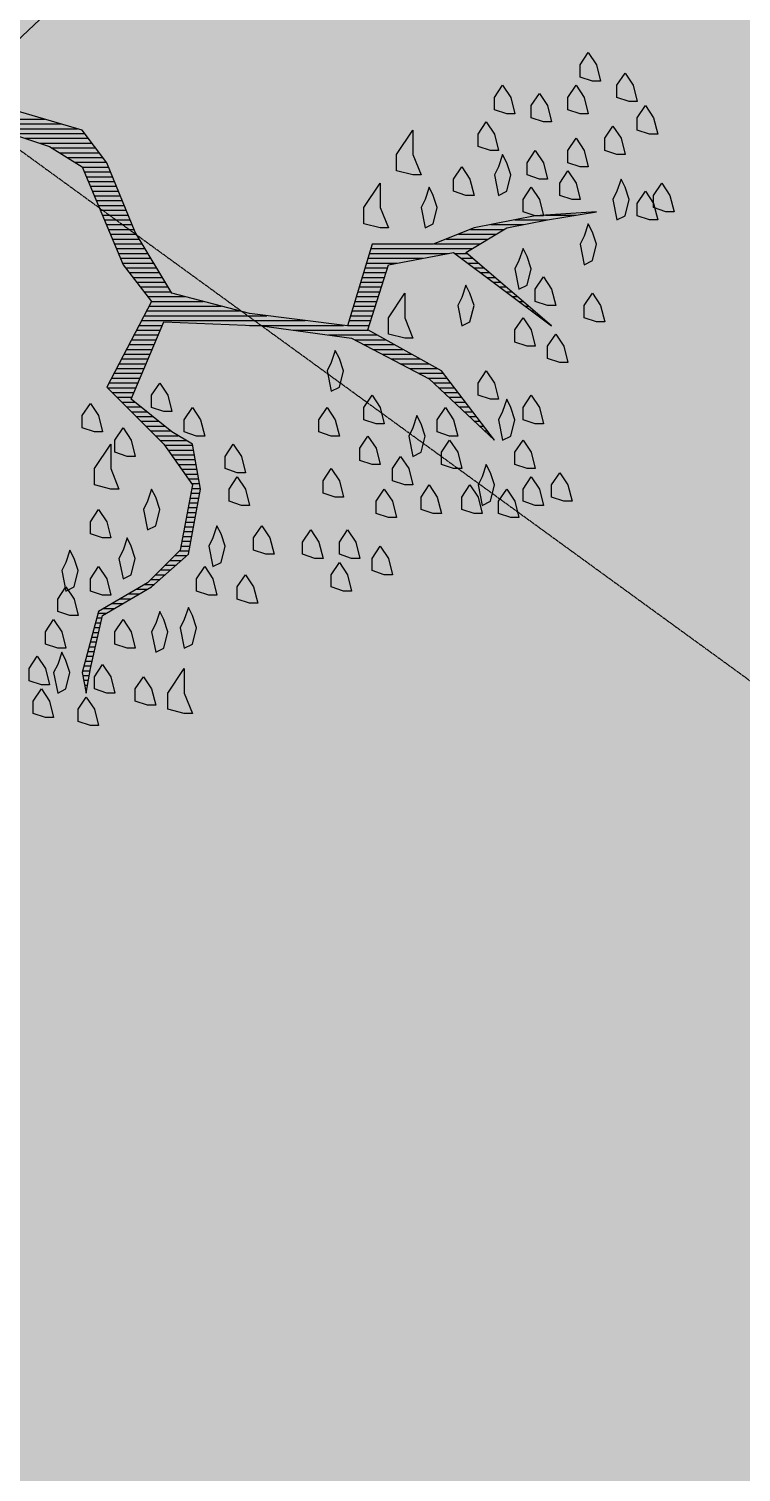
# Model space of a CAD drawing. Header units: millimetres. Extents: x -249630 to 95394, y -188036 to 109963.
# Drawn here: x -96021 to -95056, y 50625 to 52581 of the extents above; entities that cross this region are included whole.
import ezdxf

# ---------------------------------------------------------------- set-up
doc = ezdxf.new("R2010")
doc.units = ezdxf.units.MM
doc.linetypes.add('HIDDEN2', pattern=[4.7625, 3.175, -1.5875])
doc.layers.add('Arboles', color=86, linetype='Continuous')
doc.layers.add('Layer2', color=8, linetype='Continuous')

# ---------------------------------------------------------------- blocks, each defined once
blk = doc.blocks.new('A1')
at = {"color": 251}
for p, q in [((8.0159, 9.6081), (8.2646, 9.6081)), ((8.0143, 9.5981), (8.2986, 9.5981)), ((8.1465, 9.5881), (8.3326, 9.5881)), ((8.1937, 9.5781), (8.3477, 9.5781)), ((8.2237, 9.5681), (8.3552, 9.5681)), ((8.2537, 9.5581), (8.3627, 9.5581)), ((8.2793, 9.5481), (8.3702, 9.5481)), ((8.2953, 9.5381), (8.3777, 9.5381)), ((8.3113, 9.5281), (8.3852, 9.5281)), ((8.3273, 9.5181), (8.3927, 9.5181)), ((8.3426, 9.5081), (8.3971, 9.5081)), ((8.3468, 9.4981), (8.4013, 9.4981)), ((8.3509, 9.4881), (8.4054, 9.4881)), ((8.3551, 9.4781), (8.4095, 9.4781)), ((8.3593, 9.4681), (8.4136, 9.4681)), ((8.3634, 9.4581), (8.4177, 9.4581)), ((8.3676, 9.4481), (8.4218, 9.4481)), ((8.3718, 9.4381), (8.426, 9.4381)), ((8.3759, 9.4281), (8.4301, 9.4281)), ((8.3801, 9.4181), (8.4342, 9.4181)), ((8.3843, 9.4081), (8.4383, 9.4081)), ((8.3884, 9.3981), (8.4424, 9.3981)), ((9.2435, 9.3981), (9.3116, 9.3981)), ((9.308, 9.4081), (9.3715, 9.4081)), ((8.3926, 9.3881), (8.4465, 9.3881)), ((8.3968, 9.3781), (8.4507, 9.3781)), ((8.4009, 9.3681), (8.4556, 9.3681)), ((8.4051, 9.3581), (8.4616, 9.3581)), ((9.1011, 9.3581), (9.1884, 9.3581)), ((9.1261, 9.3681), (9.205, 9.3681)), ((9.1511, 9.3781), (9.2217, 9.3781)), ((9.1935, 9.3881), (9.2616, 9.3881)), ((8.4093, 9.3481), (8.4676, 9.3481)), ((8.4134, 9.3381), (8.4736, 9.3381)), ((8.4176, 9.3281), (8.4796, 9.3281)), ((8.9404, 9.3281), (9.1055, 9.3281)), ((8.9434, 9.3381), (9.155, 9.3381)), ((9.0761, 9.3481), (9.1717, 9.3481)), ((9.1189, 9.3281), (9.1441, 9.3281)), ((8.4218, 9.3181), (8.4856, 9.3181)), ((8.4259, 9.3081), (8.4916, 9.3081)), ((8.4325, 9.2981), (8.4976, 9.2981)), ((8.9314, 9.2981), (8.9781, 9.2981)), ((8.9344, 9.3081), (8.9988, 9.3081)), ((8.9374, 9.3181), (9.0521, 9.3181)), ((9.1322, 9.3181), (9.1558, 9.3181)), ((9.1456, 9.3081), (9.1674, 9.3081)), ((9.1589, 9.2981), (9.1791, 9.2981)), ((8.4402, 9.2881), (8.5036, 9.2881)), ((8.448, 9.2781), (8.5096, 9.2781)), ((8.4558, 9.2681), (8.5156, 9.2681)), ((8.9224, 9.2681), (8.9687, 9.2681)), ((8.9254, 9.2781), (8.9719, 9.2781)), ((8.9284, 9.2881), (8.975, 9.2881)), ((9.1722, 9.2881), (9.1908, 9.2881)), ((9.1856, 9.2781), (9.2024, 9.2781)), ((9.1989, 9.2681), (9.2141, 9.2681)), ((8.4636, 9.2581), (8.5216, 9.2581)), ((8.4713, 9.2481), (8.5276, 9.2481)), ((8.4791, 9.2381), (8.556, 9.2381)), ((8.9134, 9.2381), (8.9594, 9.2381)), ((8.9164, 9.2481), (8.9625, 9.2481)), ((8.9194, 9.2581), (8.9656, 9.2581)), ((9.2122, 9.2581), (9.2257, 9.2581)), ((9.2256, 9.2481), (9.2374, 9.2481)), ((9.2389, 9.2381), (9.2491, 9.2381)), ((8.4765, 9.2081), (8.67, 9.2081)), ((8.4817, 9.2181), (8.632, 9.2181)), ((8.4869, 9.2281), (8.594, 9.2281)), ((8.9044, 9.2081), (8.95, 9.2081)), ((8.9074, 9.2181), (8.9531, 9.2181)), ((8.9104, 9.2281), (8.9562, 9.2281)), ((9.2522, 9.2281), (9.2607, 9.2281)), ((9.2656, 9.2181), (9.2724, 9.2181)), ((9.2789, 9.2081), (9.2841, 9.2081)), ((9.3118, 9.2195), (9.2863, 9.228)), ((8.4608, 9.1781), (8.5093, 9.1781)), ((8.466, 9.1881), (8.8067, 9.1881)), ((8.4712, 9.1981), (8.7267, 9.1981)), ((8.6912, 9.1781), (8.8867, 9.1781)), ((8.8954, 9.1781), (8.9406, 9.1781)), ((8.8984, 9.1881), (8.9437, 9.1881)), ((8.9014, 9.1981), (8.9469, 9.1981)), ((9.2922, 9.1981), (9.2957, 9.1981)), ((9.3056, 9.1881), (9.3074, 9.1881)), ((9.3189, 9.1781), (9.3191, 9.1781)), ((8.445, 9.1481), (8.4967, 9.1481)), ((8.4503, 9.1581), (8.5009, 9.1581)), ((8.4555, 9.1681), (8.5051, 9.1681)), ((8.7821, 9.1681), (8.9384, 9.1681)), ((8.8555, 9.1581), (8.9564, 9.1581)), ((8.9101, 9.1481), (8.9744, 9.1481)), ((9.0142, 9.1515), (8.9802, 9.16)), ((9.0312, 9.1515), (9.0142, 9.1515)), ((8.4293, 9.1181), (8.484, 9.1181)), ((8.4346, 9.1281), (8.4883, 9.1281)), ((8.4398, 9.1381), (8.4925, 9.1381)), ((8.9291, 9.1381), (8.9924, 9.1381)), ((8.9481, 9.1281), (9.0104, 9.1281)), ((8.9671, 9.1181), (9.0284, 9.1181)), ((8.4136, 9.0881), (8.4714, 9.0881)), ((8.4189, 9.0981), (8.4756, 9.0981)), ((8.4241, 9.1081), (8.4798, 9.1081)), ((8.9861, 9.1081), (9.0464, 9.1081)), ((9.0051, 9.0981), (9.0644, 9.0981)), ((9.0241, 9.0881), (9.0824, 9.0881)), ((8.3979, 9.0581), (8.4588, 9.0581)), ((8.4031, 9.0681), (8.463, 9.0681)), ((8.4084, 9.0781), (8.4672, 9.0781)), ((9.0431, 9.0781), (9.0948, 9.0781)), ((9.0621, 9.0681), (9.1025, 9.0681)), ((9.0741, 9.0581), (9.1101, 9.0581)), ((8.3948, 9.0481), (8.4546, 9.0481)), ((8.4048, 9.0381), (8.4504, 9.0381)), ((8.4148, 9.0281), (8.4461, 9.0281)), ((9.0848, 9.0481), (9.1178, 9.0481)), ((9.0955, 9.0381), (9.1254, 9.0381)), ((9.1061, 9.0281), (9.1331, 9.0281)), ((8.4248, 9.0181), (8.4517, 9.0181)), ((8.4348, 9.0081), (8.4642, 9.0081)), ((8.4448, 8.9981), (8.4767, 8.9981)), ((9.0822, 8.9814), (9.0992, 9.0069)), ((9.0992, 9.0069), (9.1162, 8.9814)), ((9.1168, 9.0181), (9.1407, 9.0181)), ((9.1275, 9.0081), (9.1484, 9.0081)), ((9.1381, 8.9981), (9.156, 8.9981)), ((8.4548, 8.9881), (8.4892, 8.9881)), ((8.4648, 8.9781), (8.5017, 8.9781)), ((8.4748, 8.9681), (8.5142, 8.9681)), ((9.1488, 8.9881), (9.1637, 8.9881)), ((9.1595, 8.9781), (9.1713, 8.9781)), ((9.1701, 8.9681), (9.179, 8.9681)), ((8.4848, 8.9581), (8.5267, 8.9581)), ((8.4948, 8.9481), (8.5425, 8.9481)), ((8.5048, 8.9381), (8.5592, 8.9381)), ((9.1808, 8.9581), (9.1866, 8.9581)), ((9.1915, 8.9481), (9.1942, 8.9481)), ((8.5141, 8.9281), (8.5724, 8.9281)), ((8.5211, 8.9181), (8.5742, 8.9181)), ((8.5281, 8.9081), (8.576, 8.9081)), ((8.5351, 8.8981), (8.5778, 8.8981)), ((8.5421, 8.8881), (8.5797, 8.8881)), ((8.5491, 8.8781), (8.5815, 8.8781)), ((8.5561, 8.8681), (8.5833, 8.8681)), ((8.5631, 8.8581), (8.5851, 8.8581)), ((8.5701, 8.8481), (8.5869, 8.8481)), ((8.5669, 8.8181), (8.5855, 8.8181)), ((8.5687, 8.8281), (8.5873, 8.8281)), ((8.5706, 8.8381), (8.5888, 8.8381)), ((8.5612, 8.7881), (8.5798, 8.7881)), ((8.5631, 8.7981), (8.5817, 8.7981)), ((8.565, 8.8081), (8.5836, 8.8081)), ((8.5556, 8.7581), (8.5742, 8.7581)), ((8.5575, 8.7681), (8.5761, 8.7681)), ((8.5594, 8.7781), (8.578, 8.7781)), ((8.55, 8.7281), (8.5686, 8.7281)), ((8.5519, 8.7381), (8.5705, 8.7381)), ((8.5537, 8.7481), (8.5723, 8.7481)), ((8.5352, 8.6981), (8.5604, 8.6981)), ((8.5452, 8.7081), (8.5648, 8.7081)), ((8.5481, 8.7181), (8.5667, 8.7181)), ((8.5052, 8.6681), (8.5267, 8.6681)), ((8.5152, 8.6781), (8.5379, 8.6781)), ((8.5252, 8.6881), (8.5492, 8.6881)), ((8.473, 8.6381), (8.4929, 8.6381)), ((8.4852, 8.6481), (8.5042, 8.6481)), ((8.4952, 8.6581), (8.5154, 8.6581)), ((8.4215, 8.6081), (8.4446, 8.6081)), ((8.4387, 8.6181), (8.4618, 8.6181)), ((8.4558, 8.6281), (8.4789, 8.6281)), ((8.3754, 8.5781), (8.3932, 8.5781)), ((8.3872, 8.5881), (8.4103, 8.5881)), ((8.4044, 8.5981), (8.4275, 8.5981)), ((8.3674, 8.5481), (8.3791, 8.5481)), ((8.3701, 8.5581), (8.3814, 8.5581)), ((8.3727, 8.5681), (8.3837, 8.5681)), ((8.3594, 8.5181), (8.3722, 8.5181)), ((8.3621, 8.5281), (8.3745, 8.5281)), ((8.3647, 8.5381), (8.3768, 8.5381)), ((8.3514, 8.4881), (8.3652, 8.4881)), ((8.3541, 8.4981), (8.3675, 8.4981)), ((8.3567, 8.5081), (8.3698, 8.5081)), ((8.3434, 8.4581), (8.3586, 8.4581)), ((8.3461, 8.4681), (8.3606, 8.4681)), ((8.3487, 8.4781), (8.3629, 8.4781)), ((8.3436, 8.4481), (8.3569, 8.4481)), ((8.3456, 8.4381), (8.3553, 8.4381)), ((8.3476, 8.4281), (8.3536, 8.4281)), ((8.3496, 8.4181), (8.3519, 8.4181))]:
    blk.add_line(p, q, dxfattribs=at)
at = {"layer": 'Arboles', "color": 7}
for p, q in [((8.1808, 9.7468), (8.3424, 9.8998)), ((8.3424, 9.5852), (8.1978, 9.6277)), ((8.1723, 9.5852), (8.2743, 9.5512)), ((8.3934, 9.5172), (8.3424, 9.5852)), ((8.2743, 9.5512), (8.3424, 9.5087)), ((8.3424, 9.5087), (8.4274, 9.3046)), ((8.4529, 9.3726), (8.3934, 9.5172)), ((9.2863, 9.4066), (9.1587, 9.3811)), ((9.2268, 9.3811), (9.3118, 9.3981)), ((9.4139, 9.4151), (9.2863, 9.4066)), ((9.3118, 9.3981), (9.4139, 9.4151)), ((8.5294, 9.245), (8.4529, 9.3726)), ((9.1587, 9.3811), (9.0737, 9.3471)), ((9.1417, 9.3301), (9.2268, 9.3811)), ((8.9461, 9.3471), (8.8951, 9.177)), ((9.0737, 9.3471), (8.9461, 9.3471)), ((8.9802, 9.3046), (9.1162, 9.3301)), ((9.1162, 9.3301), (9.3203, 9.177)), ((9.3203, 9.177), (9.1417, 9.3301)), ((8.4274, 9.3046), (8.4869, 9.228)), ((8.9376, 9.1685), (8.9802, 9.3046)), ((8.691, 9.2025), (8.5294, 9.245)), ((8.4869, 9.228), (8.3934, 9.0494)), ((8.4444, 9.0239), (8.5124, 9.1855)), ((8.5124, 9.1855), (8.7165, 9.177)), ((8.8951, 9.177), (8.691, 9.2025)), ((8.7165, 9.177), (8.9036, 9.1515)), ((8.9036, 9.1515), (9.0652, 9.0664)), ((9.0907, 9.0835), (8.9376, 9.1685)), ((9.0652, 9.0664), (9.2013, 8.9389)), ((9.2013, 8.9389), (9.0907, 9.0835)), ((8.3934, 9.0494), (8.5124, 8.9304)), ((8.5294, 8.9559), (8.4444, 9.0239)), ((8.572, 8.9304), (8.5294, 8.9559)), ((8.5124, 8.9304), (8.572, 8.8453)), ((8.589, 8.8368), (8.572, 8.9304)), ((8.572, 8.8453), (8.5465, 8.7093)), ((8.5635, 8.7008), (8.589, 8.8368)), ((8.5465, 8.7093), (8.4784, 8.6412)), ((8.4869, 8.6327), (8.5635, 8.7008)), ((8.4784, 8.6412), (8.3764, 8.5817)), ((8.3849, 8.5732), (8.4869, 8.6327)), ((8.3764, 8.5817), (8.3424, 8.4541)), ((8.3594, 8.4627), (8.3849, 8.5732)), ((8.3509, 8.4116), (8.3594, 8.4627)), ((8.3424, 8.4541), (8.3509, 8.4116))]:
    blk.add_line(p, q, dxfattribs=at)
at = {"layer": 'Arboles'}
for p, q in [((9.3798, 9.7213), (9.3968, 9.7468)), ((9.3798, 9.6957), (9.3798, 9.7213)), ((9.3968, 9.7468), (9.4139, 9.7213)), ((9.4139, 9.7213), (9.4224, 9.6872)), ((9.4054, 9.6872), (9.3798, 9.6957)), ((9.4564, 9.6787), (9.4734, 9.7042)), ((9.4734, 9.7042), (9.4904, 9.6787)), ((9.2013, 9.6532), (9.2183, 9.6787)), ((9.2183, 9.6787), (9.2353, 9.6532)), ((9.2778, 9.6362), (9.2948, 9.6617)), ((9.2948, 9.6617), (9.3118, 9.6362)), ((9.3543, 9.6532), (9.3713, 9.6787)), ((9.3713, 9.6787), (9.3883, 9.6532)), ((9.4224, 9.6872), (9.4054, 9.6872)), ((9.4564, 9.6532), (9.4564, 9.6787)), ((9.4904, 9.6787), (9.4989, 9.6447)), ((9.2013, 9.6277), (9.2013, 9.6532)), ((9.2353, 9.6532), (9.2438, 9.6192)), ((9.2778, 9.6107), (9.2778, 9.6362)), ((9.3118, 9.6362), (9.3203, 9.6022)), ((9.3543, 9.6277), (9.3543, 9.6532)), ((9.3883, 9.6532), (9.3968, 9.6192)), ((9.4819, 9.6447), (9.4564, 9.6532)), ((9.4989, 9.6447), (9.4819, 9.6447)), ((9.4989, 9.6107), (9.5159, 9.6362)), ((9.5159, 9.6362), (9.5329, 9.6107)), ((9.1672, 9.5767), (9.1842, 9.6022)), ((9.1842, 9.6022), (9.2013, 9.5767)), ((9.2268, 9.6192), (9.2013, 9.6277)), ((9.2438, 9.6192), (9.2268, 9.6192)), ((9.3033, 9.6022), (9.2778, 9.6107)), ((9.3203, 9.6022), (9.3033, 9.6022)), ((9.3798, 9.6192), (9.3543, 9.6277)), ((9.3968, 9.6192), (9.3798, 9.6192)), ((9.4989, 9.5852), (9.4989, 9.6107)), ((9.5329, 9.6107), (9.5414, 9.5767)), ((8.9972, 9.5342), (9.0312, 9.5852)), ((9.0312, 9.5852), (9.0312, 9.5342)), ((9.1672, 9.5512), (9.1672, 9.5767)), ((9.2013, 9.5767), (9.2098, 9.5427)), ((9.4309, 9.5682), (9.4479, 9.5937)), ((9.4479, 9.5937), (9.4649, 9.5682)), ((9.5244, 9.5767), (9.4989, 9.5852)), ((9.5414, 9.5767), (9.5244, 9.5767)), ((9.1928, 9.5427), (9.1672, 9.5512)), ((9.2098, 9.5427), (9.1928, 9.5427)), ((9.2693, 9.5172), (9.2863, 9.5427)), ((9.2863, 9.5427), (9.3033, 9.5172)), ((9.3543, 9.5427), (9.3713, 9.5682)), ((9.3543, 9.5172), (9.3543, 9.5427)), ((9.3713, 9.5682), (9.3883, 9.5427)), ((9.3883, 9.5427), (9.3968, 9.5087)), ((9.4309, 9.5427), (9.4309, 9.5682)), ((9.4564, 9.5342), (9.4309, 9.5427)), ((9.4649, 9.5682), (9.4734, 9.5342)), ((8.9972, 9.5002), (8.9972, 9.5342)), ((9.0312, 9.5342), (9.0482, 9.4916)), ((9.1162, 9.4831), (9.1332, 9.5087)), ((9.1332, 9.5087), (9.1502, 9.4831)), ((9.2098, 9.5087), (9.2013, 9.4916)), ((9.2183, 9.5342), (9.2098, 9.5087)), ((9.2268, 9.5172), (9.2183, 9.5342)), ((9.2353, 9.4916), (9.2268, 9.5172)), ((9.2693, 9.4916), (9.2693, 9.5172)), ((9.3033, 9.5172), (9.3118, 9.4831)), ((9.3798, 9.5087), (9.3543, 9.5172)), ((9.3968, 9.5087), (9.3798, 9.5087)), ((9.4734, 9.5342), (9.4564, 9.5342)), ((9.0312, 9.4916), (8.9972, 9.5002)), ((9.0482, 9.4916), (9.0312, 9.4916)), ((9.1162, 9.4576), (9.1162, 9.4831)), ((9.1502, 9.4831), (9.1587, 9.4491)), ((9.2013, 9.4916), (9.2098, 9.4491)), ((9.2268, 9.4576), (9.2353, 9.4916)), ((9.2948, 9.4831), (9.2693, 9.4916)), ((9.3118, 9.4831), (9.2948, 9.4831)), ((9.3373, 9.4746), (9.3543, 9.5002)), ((9.3543, 9.5002), (9.3713, 9.4746)), ((9.4649, 9.4831), (9.4564, 9.4576)), ((9.4734, 9.4661), (9.4649, 9.4831)), ((8.9291, 9.4236), (8.9631, 9.4746)), ((8.9631, 9.4746), (8.9631, 9.4236)), ((9.0652, 9.4661), (9.0567, 9.4406)), ((9.0737, 9.4491), (9.0652, 9.4661)), ((9.0822, 9.4236), (9.0737, 9.4491)), ((9.1417, 9.4491), (9.1162, 9.4576)), ((9.1587, 9.4491), (9.1417, 9.4491)), ((9.2098, 9.4491), (9.2268, 9.4576)), ((9.2608, 9.4406), (9.2778, 9.4661)), ((9.2778, 9.4661), (9.2948, 9.4406)), ((9.3373, 9.4491), (9.3373, 9.4746)), ((9.3628, 9.4406), (9.3373, 9.4491)), ((9.3713, 9.4746), (9.3798, 9.4406)), ((9.4564, 9.4576), (9.4479, 9.4406)), ((9.4819, 9.4406), (9.4734, 9.4661)), ((9.4989, 9.4321), (9.5159, 9.4576)), ((9.5159, 9.4576), (9.5329, 9.4321)), ((9.5329, 9.4491), (9.5499, 9.4746)), ((9.5329, 9.4236), (9.5329, 9.4491)), ((9.5499, 9.4746), (9.5669, 9.4491)), ((9.5669, 9.4491), (9.5754, 9.4151)), ((8.9291, 9.3896), (8.9291, 9.4236)), ((8.9631, 9.4236), (8.9802, 9.3811)), ((9.0567, 9.4406), (9.0482, 9.4236)), ((9.0482, 9.4236), (9.0567, 9.3811)), ((9.0737, 9.3896), (9.0822, 9.4236)), ((9.2608, 9.4151), (9.2608, 9.4406)), ((9.2948, 9.4406), (9.3033, 9.4066)), ((9.3798, 9.4406), (9.3628, 9.4406)), ((9.4479, 9.4406), (9.4564, 9.3981)), ((9.4734, 9.4066), (9.4819, 9.4406)), ((9.4989, 9.4066), (9.4989, 9.4321)), ((9.5329, 9.4321), (9.5414, 9.3981)), ((9.5584, 9.4151), (9.5329, 9.4236)), ((8.9631, 9.3811), (8.9291, 9.3896)), ((9.0567, 9.3811), (9.0737, 9.3896)), ((9.2863, 9.4066), (9.2608, 9.4151)), ((9.3033, 9.4066), (9.2863, 9.4066)), ((9.3968, 9.3896), (9.3883, 9.3641)), ((9.4054, 9.3726), (9.3968, 9.3896)), ((9.4564, 9.3981), (9.4734, 9.4066)), ((9.5244, 9.3981), (9.4989, 9.4066)), ((9.5414, 9.3981), (9.5244, 9.3981)), ((9.5754, 9.4151), (9.5584, 9.4151)), ((8.9802, 9.3811), (8.9631, 9.3811)), ((9.3883, 9.3641), (9.3798, 9.3471)), ((9.4139, 9.3471), (9.4054, 9.3726)), ((9.2608, 9.3386), (9.2523, 9.3131)), ((9.2693, 9.3216), (9.2608, 9.3386)), ((9.3798, 9.3471), (9.3883, 9.3046)), ((9.4054, 9.3131), (9.4139, 9.3471)), ((9.2523, 9.3131), (9.2438, 9.2961)), ((9.2778, 9.2961), (9.2693, 9.3216)), ((9.3883, 9.3046), (9.4054, 9.3131)), ((9.2438, 9.2961), (9.2523, 9.2535)), ((9.2693, 9.262), (9.2778, 9.2961)), ((9.2863, 9.2535), (9.3033, 9.279)), ((9.3033, 9.279), (9.3203, 9.2535)), ((8.9802, 9.194), (9.0142, 9.245)), ((9.0142, 9.245), (9.0142, 9.194)), ((9.1417, 9.262), (9.1332, 9.2365)), ((9.1502, 9.245), (9.1417, 9.262)), ((9.1587, 9.2195), (9.1502, 9.245)), ((9.2523, 9.2535), (9.2693, 9.262)), ((9.2863, 9.228), (9.2863, 9.2535)), ((9.3203, 9.2535), (9.3288, 9.2195)), ((9.3883, 9.2195), (9.4054, 9.245)), ((9.4054, 9.245), (9.4224, 9.2195)), ((9.1332, 9.2365), (9.1247, 9.2195)), ((9.1247, 9.2195), (9.1332, 9.177)), ((9.1502, 9.1855), (9.1587, 9.2195)), ((9.3288, 9.2195), (9.3118, 9.2195)), ((9.3883, 9.194), (9.3883, 9.2195)), ((9.4224, 9.2195), (9.4309, 9.1855)), ((8.9802, 9.16), (8.9802, 9.194)), ((9.0142, 9.194), (9.0312, 9.1515)), ((9.1332, 9.177), (9.1502, 9.1855)), ((9.2438, 9.1685), (9.2608, 9.194)), ((9.2608, 9.194), (9.2778, 9.1685)), ((9.4139, 9.1855), (9.3883, 9.194)), ((9.4309, 9.1855), (9.4139, 9.1855)), ((9.2438, 9.143), (9.2438, 9.1685)), ((9.2778, 9.1685), (9.2863, 9.1345)), ((9.3118, 9.1345), (9.3288, 9.16)), ((9.3288, 9.16), (9.3458, 9.1345)), ((8.8696, 9.126), (8.8611, 9.1005)), ((8.8781, 9.109), (8.8696, 9.126)), ((9.2693, 9.1345), (9.2438, 9.143)), ((9.2863, 9.1345), (9.2693, 9.1345)), ((9.3118, 9.109), (9.3118, 9.1345)), ((9.3458, 9.1345), (9.3543, 9.1005)), ((8.8611, 9.1005), (8.8526, 9.0835)), ((8.8866, 9.0835), (8.8781, 9.109)), ((9.3373, 9.1005), (9.3118, 9.109)), ((9.3543, 9.1005), (9.3373, 9.1005)), ((8.4869, 9.0324), (8.5039, 9.0579)), ((8.5039, 9.0579), (8.5209, 9.0324)), ((8.8526, 9.0835), (8.8611, 9.0409)), ((8.8781, 9.0494), (8.8866, 9.0835)), ((9.1672, 9.0579), (9.1842, 9.0835)), ((9.1672, 9.0324), (9.1672, 9.0579)), ((9.1842, 9.0835), (9.2013, 9.0579)), ((9.2013, 9.0579), (9.2098, 9.0239)), ((8.4869, 9.0069), (8.4869, 9.0324)), ((8.5209, 9.0324), (8.5294, 8.9984)), ((8.8611, 9.0409), (8.8781, 9.0494)), ((8.9291, 9.0069), (8.9461, 9.0324)), ((8.9461, 9.0324), (8.9631, 9.0069)), ((9.1928, 9.0239), (9.1672, 9.0324)), ((9.2608, 9.0069), (9.2778, 9.0324)), ((9.2778, 9.0324), (9.2948, 9.0069)), ((8.3424, 8.9899), (8.3594, 9.0154)), ((8.3594, 9.0154), (8.3764, 8.9899)), ((8.5124, 8.9984), (8.4869, 9.0069)), ((8.5294, 8.9984), (8.5124, 8.9984)), ((8.555, 8.9814), (8.572, 9.0069)), ((8.572, 9.0069), (8.589, 8.9814)), ((8.8356, 8.9814), (8.8526, 9.0069)), ((8.8526, 9.0069), (8.8696, 8.9814)), ((8.9291, 8.9814), (8.9291, 9.0069)), ((8.9631, 9.0069), (8.9717, 8.9729)), ((9.2098, 9.0239), (9.1928, 9.0239)), ((9.2183, 8.9984), (9.2098, 8.9814)), ((9.2268, 9.0239), (9.2183, 8.9984)), ((9.2353, 9.0069), (9.2268, 9.0239)), ((9.2438, 8.9814), (9.2353, 9.0069)), ((9.2608, 8.9814), (9.2608, 9.0069)), ((9.2948, 9.0069), (9.3033, 8.9729)), ((8.3424, 8.9644), (8.3424, 8.9899)), ((8.3764, 8.9899), (8.3849, 8.9559)), ((8.555, 8.9559), (8.555, 8.9814)), ((8.589, 8.9814), (8.5975, 8.9474)), ((8.8356, 8.9559), (8.8356, 8.9814)), ((8.8696, 8.9814), (8.8781, 8.9474)), ((8.9546, 8.9729), (8.9291, 8.9814)), ((8.9717, 8.9729), (8.9546, 8.9729)), ((9.0397, 8.9899), (9.0312, 8.9644)), ((9.0482, 8.9729), (9.0397, 8.9899)), ((9.0567, 8.9474), (9.0482, 8.9729)), ((9.0822, 8.9559), (9.0822, 8.9814)), ((9.1162, 8.9814), (9.1247, 8.9474)), ((9.2098, 8.9814), (9.2183, 8.9389)), ((9.2353, 8.9474), (9.2438, 8.9814)), ((9.2863, 8.9729), (9.2608, 8.9814)), ((9.3033, 8.9729), (9.2863, 8.9729)), ((8.3679, 8.9559), (8.3424, 8.9644)), ((8.3849, 8.9559), (8.3679, 8.9559)), ((8.4104, 8.9389), (8.4274, 8.9644)), ((8.4104, 8.9134), (8.4104, 8.9389)), ((8.4274, 8.9644), (8.4444, 8.9389)), ((8.4444, 8.9389), (8.4529, 8.9049)), ((8.5805, 8.9474), (8.555, 8.9559)), ((8.5975, 8.9474), (8.5805, 8.9474)), ((8.8611, 8.9474), (8.8356, 8.9559)), ((8.8781, 8.9474), (8.8611, 8.9474)), ((8.9206, 8.9219), (8.9376, 8.9474)), ((8.9376, 8.9474), (8.9546, 8.9219)), ((9.0312, 8.9644), (9.0227, 8.9474)), ((9.0227, 8.9474), (9.0312, 8.9049)), ((9.0482, 8.9134), (9.0567, 8.9474)), ((9.1077, 8.9474), (9.0822, 8.9559)), ((9.0907, 8.9134), (9.1077, 8.9389)), ((9.1247, 8.9474), (9.1077, 8.9474)), ((9.1077, 8.9389), (9.1247, 8.9134)), ((9.2183, 8.9389), (9.2353, 8.9474)), ((9.2438, 8.9134), (9.2608, 8.9389)), ((9.2608, 8.9389), (9.2778, 8.9134)), ((8.3679, 8.8794), (8.4019, 8.9304)), ((8.4019, 8.9304), (8.4019, 8.8794)), ((8.4359, 8.9049), (8.4104, 8.9134)), ((8.64, 8.9049), (8.657, 8.9304)), ((8.657, 8.9304), (8.674, 8.9049)), ((8.9206, 8.8964), (8.9206, 8.9219)), ((8.9546, 8.9219), (8.9631, 8.8879)), ((9.0312, 8.9049), (9.0482, 8.9134)), ((9.0907, 8.8879), (9.0907, 8.9134)), ((9.1247, 8.9134), (9.1332, 8.8794)), ((9.2438, 8.8879), (9.2438, 8.9134)), ((9.2778, 8.9134), (9.2863, 8.8794)), ((8.3679, 8.8453), (8.3679, 8.8794)), ((8.4019, 8.8794), (8.4189, 8.8368)), ((8.4529, 8.9049), (8.4359, 8.9049)), ((8.64, 8.8794), (8.64, 8.9049)), ((8.6655, 8.8708), (8.64, 8.8794)), ((8.674, 8.9049), (8.6825, 8.8708)), ((8.8441, 8.8538), (8.8611, 8.8794)), ((8.8611, 8.8794), (8.8781, 8.8538)), ((8.9461, 8.8879), (8.9206, 8.8964)), ((8.9631, 8.8879), (8.9461, 8.8879)), ((8.9887, 8.8794), (9.0057, 8.9049)), ((8.9887, 8.8538), (8.9887, 8.8794)), ((9.0057, 8.9049), (9.0227, 8.8794)), ((9.0227, 8.8794), (9.0312, 8.8453)), ((9.1162, 8.8794), (9.0907, 8.8879)), ((9.1332, 8.8794), (9.1162, 8.8794)), ((9.1842, 8.8879), (9.1757, 8.8623)), ((9.1928, 8.8708), (9.1842, 8.8879)), ((9.2693, 8.8794), (9.2438, 8.8879)), ((9.2863, 8.8794), (9.2693, 8.8794)), ((8.6485, 8.8368), (8.6655, 8.8623)), ((8.6825, 8.8708), (8.6655, 8.8708)), ((8.6655, 8.8623), (8.6825, 8.8368)), ((8.8441, 8.8283), (8.8441, 8.8538)), ((8.8781, 8.8538), (8.8866, 8.8198)), ((9.0142, 8.8453), (8.9887, 8.8538)), ((9.1757, 8.8623), (9.1672, 8.8453)), ((9.2013, 8.8453), (9.1928, 8.8708)), ((9.2608, 8.8368), (9.2778, 8.8623)), ((9.2778, 8.8623), (9.2948, 8.8368)), ((9.3203, 8.8453), (9.3373, 8.8708)), ((9.3373, 8.8708), (9.3543, 8.8453)), ((8.4019, 8.8368), (8.3679, 8.8453)), ((8.4189, 8.8368), (8.4019, 8.8368)), ((8.4869, 8.8368), (8.4784, 8.8113)), ((8.4954, 8.8198), (8.4869, 8.8368)), ((8.5039, 8.7943), (8.4954, 8.8198)), ((8.6485, 8.8113), (8.6485, 8.8368)), ((8.6825, 8.8368), (8.691, 8.8028)), ((8.8696, 8.8198), (8.8441, 8.8283)), ((8.8866, 8.8198), (8.8696, 8.8198)), ((8.9546, 8.8113), (8.9717, 8.8368)), ((8.9717, 8.8368), (8.9887, 8.8113)), ((9.0312, 8.8453), (9.0142, 8.8453)), ((9.0482, 8.8198), (9.0652, 8.8453)), ((9.0482, 8.7943), (9.0482, 8.8198)), ((9.0652, 8.8453), (9.0822, 8.8198)), ((9.0822, 8.8198), (9.0907, 8.7858)), ((9.1332, 8.8198), (9.1502, 8.8453)), ((9.1332, 8.7943), (9.1332, 8.8198)), ((9.1502, 8.8453), (9.1672, 8.8198)), ((9.1672, 8.8453), (9.1757, 8.8028)), ((9.1672, 8.8198), (9.1757, 8.7858)), ((9.1928, 8.8113), (9.2013, 8.8453)), ((9.2098, 8.8113), (9.2268, 8.8368)), ((9.2268, 8.8368), (9.2438, 8.8113)), ((9.2608, 8.8113), (9.2608, 8.8368)), ((9.2948, 8.8368), (9.3033, 8.8028)), ((9.3203, 8.8198), (9.3203, 8.8453)), ((9.3458, 8.8113), (9.3203, 8.8198)), ((9.3543, 8.8453), (9.3628, 8.8113)), ((8.3594, 8.7688), (8.3764, 8.7943)), ((8.3764, 8.7943), (8.3934, 8.7688)), ((8.4784, 8.8113), (8.4699, 8.7943)), ((8.4699, 8.7943), (8.4784, 8.7518)), ((8.4954, 8.7603), (8.5039, 8.7943)), ((8.674, 8.8028), (8.6485, 8.8113)), ((8.691, 8.8028), (8.674, 8.8028)), ((8.9546, 8.7858), (8.9546, 8.8113)), ((8.9887, 8.8113), (8.9972, 8.7773)), ((9.0737, 8.7858), (9.0482, 8.7943)), ((9.1587, 8.7858), (9.1332, 8.7943)), ((9.1757, 8.8028), (9.1928, 8.8113)), ((9.2098, 8.7858), (9.2098, 8.8113)), ((9.2438, 8.8113), (9.2523, 8.7773)), ((9.2863, 8.8028), (9.2608, 8.8113)), ((9.3033, 8.8028), (9.2863, 8.8028)), ((9.3628, 8.8113), (9.3458, 8.8113)), ((8.3594, 8.7433), (8.3594, 8.7688)), ((8.3934, 8.7688), (8.4019, 8.7348)), ((8.4784, 8.7518), (8.4954, 8.7603)), ((8.623, 8.7603), (8.6145, 8.7348)), ((8.6315, 8.7433), (8.623, 8.7603)), ((8.6995, 8.7348), (8.7165, 8.7603)), ((8.7165, 8.7603), (8.7335, 8.7348)), ((8.9802, 8.7773), (8.9546, 8.7858)), ((8.9972, 8.7773), (8.9802, 8.7773)), ((9.0907, 8.7858), (9.0737, 8.7858)), ((9.1757, 8.7858), (9.1587, 8.7858)), ((9.2353, 8.7773), (9.2098, 8.7858)), ((9.2523, 8.7773), (9.2353, 8.7773)), ((8.3849, 8.7348), (8.3594, 8.7433)), ((8.4019, 8.7348), (8.3849, 8.7348)), ((8.4359, 8.7348), (8.4274, 8.7093)), ((8.4444, 8.7178), (8.4359, 8.7348)), ((8.6145, 8.7348), (8.606, 8.7178)), ((8.64, 8.7178), (8.6315, 8.7433)), ((8.6995, 8.7093), (8.6995, 8.7348)), ((8.7335, 8.7348), (8.742, 8.7008)), ((8.8016, 8.7263), (8.8186, 8.7518)), ((8.8016, 8.7008), (8.8016, 8.7263)), ((8.8186, 8.7518), (8.8356, 8.7263)), ((8.8356, 8.7263), (8.8441, 8.6923)), ((8.8781, 8.7263), (8.8951, 8.7518)), ((8.8781, 8.7008), (8.8781, 8.7263)), ((8.8951, 8.7518), (8.9121, 8.7263)), ((8.9121, 8.7263), (8.9206, 8.6923)), ((8.3168, 8.7093), (8.3083, 8.6838)), ((8.3254, 8.6923), (8.3168, 8.7093)), ((8.4274, 8.7093), (8.4189, 8.6923)), ((8.4529, 8.6923), (8.4444, 8.7178)), ((8.606, 8.7178), (8.6145, 8.6753)), ((8.6315, 8.6838), (8.64, 8.7178)), ((8.725, 8.7008), (8.6995, 8.7093)), ((8.742, 8.7008), (8.725, 8.7008)), ((8.8271, 8.6923), (8.8016, 8.7008)), ((8.9036, 8.6923), (8.8781, 8.7008)), ((8.9461, 8.6923), (8.9631, 8.7178)), ((8.9631, 8.7178), (8.9802, 8.6923)), ((8.3083, 8.6838), (8.2998, 8.6668)), ((8.2998, 8.6668), (8.3083, 8.6242)), ((8.3339, 8.6668), (8.3254, 8.6923)), ((8.3254, 8.6327), (8.3339, 8.6668)), ((8.3594, 8.6497), (8.3764, 8.6753)), ((8.3764, 8.6753), (8.3934, 8.6497)), ((8.4189, 8.6923), (8.4274, 8.6497)), ((8.4444, 8.6582), (8.4529, 8.6923)), ((8.5805, 8.6497), (8.5975, 8.6753)), ((8.5975, 8.6753), (8.6145, 8.6497)), ((8.6145, 8.6753), (8.6315, 8.6838)), ((8.8441, 8.6923), (8.8271, 8.6923)), ((8.8611, 8.6582), (8.8781, 8.6838)), ((8.8781, 8.6838), (8.8951, 8.6582)), ((8.9206, 8.6923), (8.9036, 8.6923)), ((8.9461, 8.6668), (8.9461, 8.6923)), ((8.9717, 8.6582), (8.9461, 8.6668)), ((8.9802, 8.6923), (8.9887, 8.6582)), ((8.3594, 8.6242), (8.3594, 8.6497)), ((8.3934, 8.6497), (8.4019, 8.6157)), ((8.4274, 8.6497), (8.4444, 8.6582)), ((8.5805, 8.6242), (8.5805, 8.6497)), ((8.6145, 8.6497), (8.623, 8.6157)), ((8.6655, 8.6327), (8.6825, 8.6582)), ((8.6825, 8.6582), (8.6995, 8.6327)), ((8.8611, 8.6327), (8.8611, 8.6582)), ((8.8951, 8.6582), (8.9036, 8.6242)), ((8.9887, 8.6582), (8.9717, 8.6582)), ((8.2913, 8.6072), (8.3083, 8.6327)), ((8.2913, 8.5817), (8.2913, 8.6072)), ((8.3083, 8.6327), (8.3254, 8.6072)), ((8.3083, 8.6242), (8.3254, 8.6327)), ((8.3254, 8.6072), (8.3339, 8.5732)), ((8.3849, 8.6157), (8.3594, 8.6242)), ((8.4019, 8.6157), (8.3849, 8.6157)), ((8.606, 8.6157), (8.5805, 8.6242)), ((8.623, 8.6157), (8.606, 8.6157)), ((8.6655, 8.6072), (8.6655, 8.6327)), ((8.691, 8.5987), (8.6655, 8.6072)), ((8.6995, 8.6327), (8.708, 8.5987)), ((8.8866, 8.6242), (8.8611, 8.6327)), ((8.9036, 8.6242), (8.8866, 8.6242)), ((8.3168, 8.5732), (8.2913, 8.5817)), ((8.5039, 8.5817), (8.4954, 8.5562)), ((8.5124, 8.5647), (8.5039, 8.5817)), ((8.5635, 8.5902), (8.555, 8.5647)), ((8.572, 8.5732), (8.5635, 8.5902)), ((8.708, 8.5987), (8.691, 8.5987)), ((8.2658, 8.5392), (8.2828, 8.5647)), ((8.2828, 8.5647), (8.2998, 8.5392)), ((8.3339, 8.5732), (8.3168, 8.5732)), ((8.4104, 8.5392), (8.4274, 8.5647)), ((8.4274, 8.5647), (8.4444, 8.5392)), ((8.4954, 8.5562), (8.4869, 8.5392)), ((8.5209, 8.5392), (8.5124, 8.5647)), ((8.555, 8.5647), (8.5465, 8.5477)), ((8.5465, 8.5477), (8.555, 8.5052)), ((8.5805, 8.5477), (8.572, 8.5732)), ((8.572, 8.5137), (8.5805, 8.5477)), ((8.2658, 8.5137), (8.2658, 8.5392)), ((8.2998, 8.5392), (8.3083, 8.5052)), ((8.4104, 8.5137), (8.4104, 8.5392)), ((8.4444, 8.5392), (8.4529, 8.5052)), ((8.4869, 8.5392), (8.4954, 8.4967)), ((8.5124, 8.5052), (8.5209, 8.5392)), ((8.2318, 8.4627), (8.2488, 8.4882)), ((8.2488, 8.4882), (8.2658, 8.4627)), ((8.2913, 8.5052), (8.2658, 8.5137)), ((8.3083, 8.5052), (8.2913, 8.5052)), ((8.2998, 8.4967), (8.2913, 8.4712)), ((8.3083, 8.4797), (8.2998, 8.4967)), ((8.4359, 8.5052), (8.4104, 8.5137)), ((8.4529, 8.5052), (8.4359, 8.5052)), ((8.4954, 8.4967), (8.5124, 8.5052)), ((8.555, 8.5052), (8.572, 8.5137)), ((8.2318, 8.4371), (8.2318, 8.4627)), ((8.2658, 8.4627), (8.2743, 8.4286)), ((8.2913, 8.4712), (8.2828, 8.4541)), ((8.3168, 8.4541), (8.3083, 8.4797)), ((8.3679, 8.4456), (8.3849, 8.4712)), ((8.3849, 8.4712), (8.4019, 8.4456)), ((8.5209, 8.4116), (8.555, 8.4627)), ((8.555, 8.4627), (8.555, 8.4116)), ((8.2573, 8.4286), (8.2318, 8.4371)), ((8.2743, 8.4286), (8.2573, 8.4286)), ((8.2828, 8.4541), (8.2913, 8.4116)), ((8.3083, 8.4201), (8.3168, 8.4541)), ((8.3679, 8.4201), (8.3679, 8.4456)), ((8.4019, 8.4456), (8.4104, 8.4116)), ((8.4529, 8.4201), (8.4699, 8.4456)), ((8.4699, 8.4456), (8.4869, 8.4201)), ((8.2403, 8.3946), (8.2573, 8.4201)), ((8.2573, 8.4201), (8.2743, 8.3946)), ((8.2913, 8.4116), (8.3083, 8.4201)), ((8.3339, 8.3776), (8.3509, 8.4031)), ((8.3509, 8.4031), (8.3679, 8.3776)), ((8.3934, 8.4116), (8.3679, 8.4201)), ((8.4104, 8.4116), (8.3934, 8.4116)), ((8.4529, 8.3946), (8.4529, 8.4201)), ((8.4869, 8.4201), (8.4954, 8.3861)), ((8.5209, 8.3776), (8.5209, 8.4116)), ((8.555, 8.4116), (8.572, 8.3691)), ((8.2403, 8.3691), (8.2403, 8.3946)), ((8.2658, 8.3606), (8.2403, 8.3691)), ((8.2743, 8.3946), (8.2828, 8.3606)), ((8.3339, 8.3521), (8.3339, 8.3776)), ((8.3679, 8.3776), (8.3764, 8.3436)), ((8.4784, 8.3861), (8.4529, 8.3946)), ((8.4954, 8.3861), (8.4784, 8.3861)), ((8.555, 8.3691), (8.5209, 8.3776)), ((8.572, 8.3691), (8.555, 8.3691)), ((8.2828, 8.3606), (8.2658, 8.3606)), ((8.3594, 8.3436), (8.3339, 8.3521)), ((8.3764, 8.3436), (8.3594, 8.3436))]:
    blk.add_line(p, q, dxfattribs=at)

msp = doc.modelspace()

# ---------------------------------------------------------------- hatches: boundary and pattern name
at = {"layer": 'Arboles'}
h = msp.add_hatch(dxfattribs=at)
h.set_pattern_fill('AR-SAND', color=256, scale=5, angle=45, style=0, double=1)
h.set_pattern_definition([(82.5, (-230894.77, -222643.12), (-178.69067, 167.37674), [0, -193.04, 0, -215.9, 0, -206.375]), (52.5, (-230894.77, -222643.12), (-94.50546, 412.36643), [0, -104.14, 0, -173.99, 0, -66.675]), (12.5, (-231005.23, -222753.58), (279.14991, 280.16616), [0, -63.5, 0, -228.6, 0, -298.45]), (2.5, (-231005.23, -222753.58), (191.14055, 348.7754), [0, -31.75, 0, -149.86, 0, -171.45])])
h.paths.add_polyline_path([(-97702.993, 54540.273), (-98952.993, 54540.273), (-98952.993, 48040.273), (-87827.993, 48040.273), (-87827.993, 54540.273), (-93577.993, 54540.273)])
h.paths.add_polyline_path([(-94250.928, 50615.169, -1), (-94467.279, 50615.169, -1)], flags=16)
h.paths.add_polyline_path([(-94258.806, 50628.764), (-93048.928, 50628.764), (-93048.928, 50839.375), (-94258.806, 50839.375)], flags=24)
h.paths.add_polyline_path([(-94642.257, 50848.675), (-92877.939, 50848.675), (-92877.939, 51124.471), (-94642.257, 51124.471)], flags=24)

# ---------------------------------------------------------------- linework, layer by layer
at = {"layer": 'Layer2', "linetype": 'HIDDEN2', "ltscale": 0.15}
msp.add_lwpolyline([(-98952.993, 54540.273), (-86577.993, 45540.273)], dxfattribs=at)

# ---------------------------------------------------------------- block references
at = {"xscale": 650, "yscale": 650, "zscale": 650}
msp.add_blockref('A1', (-101371.301, 46213.483), dxfattribs=at)

doc.saveas('drawing.dxf')
